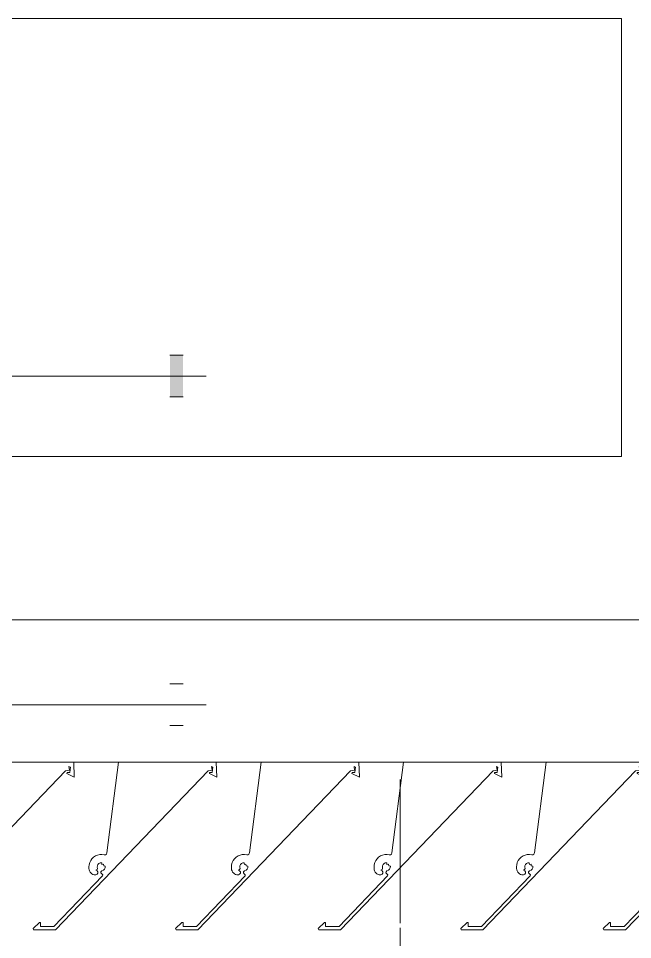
# Model space of a CAD drawing. Header units: millimetres. Extents: x -220592 to 404889, y -217665 to 38245.
# Drawn here: x 27915.4 to 28195.5, y -41548.2 to -41127.8 of the extents above; entities that cross this region are included whole.
import ezdxf

# ---------------------------------------------------------------- set-up
doc = ezdxf.new("R2010")
doc.units = ezdxf.units.MM
doc.linetypes.add('XKITLINE00', pattern=[0])
doc.linetypes.add('XKITLINE02', pattern=[4, 2, -2])
doc.layers.add('000 - 0_HIDE_OBJ_FRAMING_DEF_SUB_1', color=7, linetype='Continuous')
doc.layers.add('Part', color=7, linetype='Continuous', lineweight=0)

# ---------------------------------------------------------------- blocks, each defined once
blk = doc.blocks.new('*A13547')
at = {"layer": 'Part', "color": 7, "linetype": 'XKITLINE00', "lineweight": 0}
for p, q in [((-168.284201, 100.175799), (-168.337231, 99.761793)), ((-167.838531, 100.175791), (-168.284201, 100.175799)), ((-167.857322, 100.138896), (-167.860226, 100.155912)), ((-167.860226, 100.155912), (-167.853653, 100.153876)), ((-167.856793, 100.128893), (-167.853653, 100.153876)), ((-167.835909, 100.108106), (-167.838531, 100.175791)), ((-168.572111, 99.410877), (-167.875865, 100.135999)), ((-167.875865, 100.135999), (-167.857322, 100.138896)), ((-167.868984, 100.128764), (-167.869396, 100.123641)), ((-167.869396, 100.123641), (-167.835909, 100.108106)), ((-167.856793, 100.128893), (-167.868984, 100.128764)), ((-168.405231, 99.735496), (-168.411209, 99.727179)), ((-168.397844, 99.742592), (-168.405231, 99.735496)), ((-168.389294, 99.748232), (-168.397844, 99.742592)), ((-168.379864, 99.75223), (-168.389294, 99.748232)), ((-168.369865, 99.754453), (-168.379864, 99.75223)), ((-168.359629, 99.754828), (-168.369865, 99.754453)), ((-168.349495, 99.753342), (-168.359629, 99.754828)), ((-168.343972, 99.753581), (-168.349495, 99.753342)), ((-168.339421, 99.756718), (-168.343972, 99.753581)), ((-168.337231, 99.761793), (-168.339421, 99.756718)), ((-168.418205, 99.708016), (-168.41899, 99.697803)), ((-168.41899, 99.697803), (-168.418892, 99.691004)), ((-168.418892, 99.691004), (-168.418256, 99.685276)), ((-168.415582, 99.717917), (-168.418205, 99.708016)), ((-168.411209, 99.727179), (-168.415582, 99.717917)), ((-168.382353, 99.685585), (-168.379946, 99.690396)), ((-168.380851, 99.696314), (-168.380507, 99.702814)), ((-168.379946, 99.690396), (-168.380851, 99.696314)), ((-168.380507, 99.702814), (-168.377909, 99.708782)), ((-168.377909, 99.708782), (-168.373387, 99.713464)), ((-168.373387, 99.713464), (-168.367513, 99.716266)), ((-168.367513, 99.716266), (-168.361029, 99.716835)), ((-168.361029, 99.716835), (-168.359923, 99.709129)), ((-168.359923, 99.709129), (-168.352863, 99.710299)), ((-168.352863, 99.710299), (-168.351919, 99.703134)), ((-168.351919, 99.703134), (-168.344528, 99.700812)), ((-168.344951, 99.69414), (-168.347741, 99.688064)), ((-168.344528, 99.700812), (-168.344951, 99.69414)), ((-168.357075, 99.656928), (-168.578477, 99.425912)), ((-168.418256, 99.685276), (-168.416537, 99.679775)), ((-168.416537, 99.679775), (-168.413797, 99.674705)), ((-168.413797, 99.674705), (-168.410139, 99.670251)), ((-168.410139, 99.670251), (-168.405696, 99.66658)), ((-168.405696, 99.66658), (-168.400633, 99.663826)), ((-168.400633, 99.663826), (-168.395137, 99.662091)), ((-168.395137, 99.662091), (-168.387367, 99.661595)), ((-168.387367, 99.661595), (-168.381893, 99.664235)), ((-168.387334, 99.683555), (-168.382353, 99.685585)), ((-168.381862, 99.680613), (-168.387334, 99.683555)), ((-168.381893, 99.664235), (-168.378656, 99.669379)), ((-168.378644, 99.675456), (-168.381862, 99.680613)), ((-168.378656, 99.669379), (-168.378644, 99.675456)), ((-168.364258, 99.6761), (-168.364464, 99.670206)), ((-168.364464, 99.670206), (-168.36061, 99.665742)), ((-168.360101, 99.680283), (-168.364258, 99.6761)), ((-168.36061, 99.665742), (-168.355983, 99.662087)), ((-168.352527, 99.683397), (-168.360101, 99.680283)), ((-168.355983, 99.662087), (-168.357075, 99.656928)), ((-168.347741, 99.688064), (-168.352527, 99.683397)), ((-168.644842, 99.44476), (-168.67373, 99.416111)), ((-168.639921, 99.443675), (-168.644842, 99.44476)), ((-168.639824, 99.426255), (-168.639921, 99.443675)), ((-168.67373, 99.416111), (-168.671262, 99.41143)), ((-168.671262, 99.41143), (-168.572111, 99.410877)), ((-168.578477, 99.425912), (-168.639824, 99.426255))]:
    blk.add_line(p, q, dxfattribs=at)
blk = doc.blocks.new('*A13548')
at = {"layer": 'Part', "color": 7, "linetype": 'XKITLINE00', "lineweight": 0}
for p, q in [((-168.934201, 100.175799), (-168.987231, 99.761793)), ((-168.488531, 100.175791), (-168.934201, 100.175799)), ((-168.507322, 100.138896), (-168.510226, 100.155912)), ((-168.510226, 100.155912), (-168.503653, 100.153876)), ((-168.506793, 100.128893), (-168.503653, 100.153876)), ((-168.485909, 100.108106), (-168.488531, 100.175791)), ((-169.222111, 99.410877), (-168.525865, 100.135999)), ((-168.525865, 100.135999), (-168.507322, 100.138896)), ((-168.518984, 100.128764), (-168.519396, 100.123641)), ((-168.519396, 100.123641), (-168.485909, 100.108106)), ((-168.506793, 100.128893), (-168.518984, 100.128764)), ((-169.055231, 99.735496), (-169.061209, 99.727179)), ((-169.047844, 99.742592), (-169.055231, 99.735496)), ((-169.039294, 99.748232), (-169.047844, 99.742592)), ((-169.029864, 99.75223), (-169.039294, 99.748232)), ((-169.019865, 99.754453), (-169.029864, 99.75223)), ((-169.009629, 99.754828), (-169.019865, 99.754453)), ((-168.999495, 99.753342), (-169.009629, 99.754828)), ((-168.993972, 99.753581), (-168.999495, 99.753342)), ((-168.989421, 99.756718), (-168.993972, 99.753581)), ((-168.987231, 99.761793), (-168.989421, 99.756718)), ((-169.068205, 99.708016), (-169.06899, 99.697803)), ((-169.06899, 99.697803), (-169.068892, 99.691004)), ((-169.068892, 99.691004), (-169.068256, 99.685276)), ((-169.065582, 99.717917), (-169.068205, 99.708016)), ((-169.061209, 99.727179), (-169.065582, 99.717917)), ((-169.032353, 99.685585), (-169.029946, 99.690396)), ((-169.030851, 99.696314), (-169.030507, 99.702814)), ((-169.029946, 99.690396), (-169.030851, 99.696314)), ((-169.030507, 99.702814), (-169.027909, 99.708782)), ((-169.027909, 99.708782), (-169.023387, 99.713464)), ((-169.023387, 99.713464), (-169.017513, 99.716266)), ((-169.017513, 99.716266), (-169.011029, 99.716835)), ((-169.011029, 99.716835), (-169.009923, 99.709129)), ((-169.009923, 99.709129), (-169.002863, 99.710299)), ((-169.002863, 99.710299), (-169.001919, 99.703134)), ((-169.001919, 99.703134), (-168.994528, 99.700812)), ((-168.994951, 99.69414), (-168.997741, 99.688064)), ((-168.994528, 99.700812), (-168.994951, 99.69414)), ((-169.007075, 99.656928), (-169.228477, 99.425912)), ((-169.068256, 99.685276), (-169.066537, 99.679775)), ((-169.066537, 99.679775), (-169.063797, 99.674705)), ((-169.063797, 99.674705), (-169.060139, 99.670251)), ((-169.060139, 99.670251), (-169.055696, 99.66658)), ((-169.055696, 99.66658), (-169.050633, 99.663826)), ((-169.050633, 99.663826), (-169.045137, 99.662091)), ((-169.045137, 99.662091), (-169.037367, 99.661595)), ((-169.037367, 99.661595), (-169.031893, 99.664235)), ((-169.037334, 99.683555), (-169.032353, 99.685585)), ((-169.031862, 99.680613), (-169.037334, 99.683555)), ((-169.031893, 99.664235), (-169.028656, 99.669379)), ((-169.028644, 99.675456), (-169.031862, 99.680613)), ((-169.028656, 99.669379), (-169.028644, 99.675456)), ((-169.014258, 99.6761), (-169.014464, 99.670206)), ((-169.014464, 99.670206), (-169.01061, 99.665742)), ((-169.010101, 99.680283), (-169.014258, 99.6761)), ((-169.01061, 99.665742), (-169.005983, 99.662087)), ((-169.002527, 99.683397), (-169.010101, 99.680283)), ((-169.005983, 99.662087), (-169.007075, 99.656928)), ((-168.997741, 99.688064), (-169.002527, 99.683397)), ((-169.294842, 99.44476), (-169.32373, 99.416111)), ((-169.289921, 99.443675), (-169.294842, 99.44476)), ((-169.289824, 99.426255), (-169.289921, 99.443675)), ((-169.32373, 99.416111), (-169.321262, 99.41143)), ((-169.321262, 99.41143), (-169.222111, 99.410877)), ((-169.228477, 99.425912), (-169.289824, 99.426255))]:
    blk.add_line(p, q, dxfattribs=at)
blk = doc.blocks.new('*A13549')
at = {"layer": 'Part', "color": 7, "linetype": 'XKITLINE00', "lineweight": 0}
for p, q in [((-169.584201, 100.175799), (-169.637231, 99.761793)), ((-169.138531, 100.175791), (-169.584201, 100.175799)), ((-169.157322, 100.138896), (-169.160226, 100.155912)), ((-169.160226, 100.155912), (-169.153653, 100.153876)), ((-169.156793, 100.128893), (-169.153653, 100.153876)), ((-169.135909, 100.108106), (-169.138531, 100.175791)), ((-169.872111, 99.410877), (-169.175865, 100.135999)), ((-169.175865, 100.135999), (-169.157322, 100.138896)), ((-169.168984, 100.128764), (-169.169396, 100.123641)), ((-169.169396, 100.123641), (-169.135909, 100.108106)), ((-169.156793, 100.128893), (-169.168984, 100.128764)), ((-169.705231, 99.735496), (-169.711209, 99.727179)), ((-169.697844, 99.742592), (-169.705231, 99.735496)), ((-169.689294, 99.748232), (-169.697844, 99.742592)), ((-169.679864, 99.75223), (-169.689294, 99.748232)), ((-169.669865, 99.754453), (-169.679864, 99.75223)), ((-169.659629, 99.754828), (-169.669865, 99.754453)), ((-169.649495, 99.753342), (-169.659629, 99.754828)), ((-169.643972, 99.753581), (-169.649495, 99.753342)), ((-169.639421, 99.756718), (-169.643972, 99.753581)), ((-169.637231, 99.761793), (-169.639421, 99.756718)), ((-169.718205, 99.708016), (-169.71899, 99.697803)), ((-169.71899, 99.697803), (-169.718892, 99.691004)), ((-169.718892, 99.691004), (-169.718256, 99.685276)), ((-169.715582, 99.717917), (-169.718205, 99.708016)), ((-169.711209, 99.727179), (-169.715582, 99.717917)), ((-169.682353, 99.685585), (-169.679946, 99.690396)), ((-169.680851, 99.696314), (-169.680507, 99.702814)), ((-169.679946, 99.690396), (-169.680851, 99.696314)), ((-169.680507, 99.702814), (-169.677909, 99.708782)), ((-169.677909, 99.708782), (-169.673387, 99.713464)), ((-169.673387, 99.713464), (-169.667513, 99.716266)), ((-169.667513, 99.716266), (-169.661029, 99.716835)), ((-169.661029, 99.716835), (-169.659923, 99.709129)), ((-169.659923, 99.709129), (-169.652863, 99.710299)), ((-169.652863, 99.710299), (-169.651919, 99.703134)), ((-169.651919, 99.703134), (-169.644528, 99.700812)), ((-169.644951, 99.69414), (-169.647741, 99.688064)), ((-169.644528, 99.700812), (-169.644951, 99.69414)), ((-169.657075, 99.656928), (-169.878477, 99.425912)), ((-169.718256, 99.685276), (-169.716537, 99.679775)), ((-169.716537, 99.679775), (-169.713797, 99.674705)), ((-169.713797, 99.674705), (-169.710139, 99.670251)), ((-169.710139, 99.670251), (-169.705696, 99.66658)), ((-169.705696, 99.66658), (-169.700633, 99.663826)), ((-169.700633, 99.663826), (-169.695137, 99.662091)), ((-169.695137, 99.662091), (-169.687367, 99.661595)), ((-169.687367, 99.661595), (-169.681893, 99.664235)), ((-169.687334, 99.683555), (-169.682353, 99.685585)), ((-169.681862, 99.680613), (-169.687334, 99.683555)), ((-169.681893, 99.664235), (-169.678656, 99.669379)), ((-169.678644, 99.675456), (-169.681862, 99.680613)), ((-169.678656, 99.669379), (-169.678644, 99.675456)), ((-169.664258, 99.6761), (-169.664464, 99.670206)), ((-169.664464, 99.670206), (-169.66061, 99.665742)), ((-169.660101, 99.680283), (-169.664258, 99.6761)), ((-169.66061, 99.665742), (-169.655983, 99.662087)), ((-169.652527, 99.683397), (-169.660101, 99.680283)), ((-169.655983, 99.662087), (-169.657075, 99.656928)), ((-169.647741, 99.688064), (-169.652527, 99.683397)), ((-169.944842, 99.44476), (-169.97373, 99.416111)), ((-169.939921, 99.443675), (-169.944842, 99.44476)), ((-169.939824, 99.426255), (-169.939921, 99.443675)), ((-169.97373, 99.416111), (-169.971262, 99.41143)), ((-169.971262, 99.41143), (-169.872111, 99.410877)), ((-169.878477, 99.425912), (-169.939824, 99.426255))]:
    blk.add_line(p, q, dxfattribs=at)
blk = doc.blocks.new('*A13550')
at = {"layer": 'Part', "color": 7, "linetype": 'XKITLINE00', "lineweight": 0}
for p, q in [((-170.234201, 100.175799), (-170.287231, 99.761793)), ((-169.788531, 100.175791), (-170.234201, 100.175799)), ((-169.807322, 100.138896), (-169.810226, 100.155912)), ((-169.810226, 100.155912), (-169.803653, 100.153876)), ((-169.806793, 100.128893), (-169.803653, 100.153876)), ((-169.785909, 100.108106), (-169.788531, 100.175791)), ((-170.522111, 99.410877), (-169.825865, 100.135999)), ((-169.825865, 100.135999), (-169.807322, 100.138896)), ((-169.818984, 100.128764), (-169.819396, 100.123641)), ((-169.819396, 100.123641), (-169.785909, 100.108106)), ((-169.806793, 100.128893), (-169.818984, 100.128764)), ((-170.355231, 99.735496), (-170.361209, 99.727179)), ((-170.347844, 99.742592), (-170.355231, 99.735496)), ((-170.339294, 99.748232), (-170.347844, 99.742592)), ((-170.329864, 99.75223), (-170.339294, 99.748232)), ((-170.319865, 99.754453), (-170.329864, 99.75223)), ((-170.309629, 99.754828), (-170.319865, 99.754453)), ((-170.299495, 99.753342), (-170.309629, 99.754828)), ((-170.293972, 99.753581), (-170.299495, 99.753342)), ((-170.289421, 99.756718), (-170.293972, 99.753581)), ((-170.287231, 99.761793), (-170.289421, 99.756718)), ((-170.368205, 99.708016), (-170.36899, 99.697803)), ((-170.36899, 99.697803), (-170.368892, 99.691004)), ((-170.368892, 99.691004), (-170.368256, 99.685276)), ((-170.365582, 99.717917), (-170.368205, 99.708016)), ((-170.361209, 99.727179), (-170.365582, 99.717917)), ((-170.332353, 99.685585), (-170.329946, 99.690396)), ((-170.330851, 99.696314), (-170.330507, 99.702814)), ((-170.329946, 99.690396), (-170.330851, 99.696314)), ((-170.330507, 99.702814), (-170.327909, 99.708782)), ((-170.327909, 99.708782), (-170.323387, 99.713464)), ((-170.323387, 99.713464), (-170.317513, 99.716266)), ((-170.317513, 99.716266), (-170.311029, 99.716835)), ((-170.311029, 99.716835), (-170.309923, 99.709129)), ((-170.309923, 99.709129), (-170.302863, 99.710299)), ((-170.302863, 99.710299), (-170.301919, 99.703134)), ((-170.301919, 99.703134), (-170.294528, 99.700812)), ((-170.294951, 99.69414), (-170.297741, 99.688064)), ((-170.294528, 99.700812), (-170.294951, 99.69414)), ((-170.307075, 99.656928), (-170.528477, 99.425912)), ((-170.368256, 99.685276), (-170.366537, 99.679775)), ((-170.366537, 99.679775), (-170.363797, 99.674705)), ((-170.363797, 99.674705), (-170.360139, 99.670251)), ((-170.360139, 99.670251), (-170.355696, 99.66658)), ((-170.355696, 99.66658), (-170.350633, 99.663826)), ((-170.350633, 99.663826), (-170.345137, 99.662091)), ((-170.345137, 99.662091), (-170.337367, 99.661595)), ((-170.337367, 99.661595), (-170.331893, 99.664235)), ((-170.337334, 99.683555), (-170.332353, 99.685585)), ((-170.331862, 99.680613), (-170.337334, 99.683555)), ((-170.331893, 99.664235), (-170.328656, 99.669379)), ((-170.328644, 99.675456), (-170.331862, 99.680613)), ((-170.328656, 99.669379), (-170.328644, 99.675456)), ((-170.314258, 99.6761), (-170.314464, 99.670206)), ((-170.314464, 99.670206), (-170.31061, 99.665742)), ((-170.310101, 99.680283), (-170.314258, 99.6761)), ((-170.31061, 99.665742), (-170.305983, 99.662087)), ((-170.302527, 99.683397), (-170.310101, 99.680283)), ((-170.305983, 99.662087), (-170.307075, 99.656928)), ((-170.297741, 99.688064), (-170.302527, 99.683397)), ((-170.594842, 99.44476), (-170.62373, 99.416111)), ((-170.589921, 99.443675), (-170.594842, 99.44476)), ((-170.589824, 99.426255), (-170.589921, 99.443675)), ((-170.62373, 99.416111), (-170.621262, 99.41143)), ((-170.621262, 99.41143), (-170.522111, 99.410877)), ((-170.528477, 99.425912), (-170.589824, 99.426255))]:
    blk.add_line(p, q, dxfattribs=at)
blk = doc.blocks.new('*A13551')
at = {"layer": 'Part', "color": 7, "linetype": 'XKITLINE00', "lineweight": 0}
for p, q in [((-170.884201, 100.175799), (-170.937231, 99.761793)), ((-170.438531, 100.175791), (-170.884201, 100.175799)), ((-170.457322, 100.138896), (-170.460226, 100.155912)), ((-170.460226, 100.155912), (-170.453653, 100.153876)), ((-170.456793, 100.128893), (-170.453653, 100.153876)), ((-170.435909, 100.108106), (-170.438531, 100.175791)), ((-171.172111, 99.410877), (-170.475865, 100.135999)), ((-170.475865, 100.135999), (-170.457322, 100.138896)), ((-170.468984, 100.128764), (-170.469396, 100.123641)), ((-170.469396, 100.123641), (-170.435909, 100.108106)), ((-170.456793, 100.128893), (-170.468984, 100.128764)), ((-171.005231, 99.735496), (-171.011209, 99.727179)), ((-170.997844, 99.742592), (-171.005231, 99.735496)), ((-170.989294, 99.748232), (-170.997844, 99.742592)), ((-170.979864, 99.75223), (-170.989294, 99.748232)), ((-170.969865, 99.754453), (-170.979864, 99.75223)), ((-170.959629, 99.754828), (-170.969865, 99.754453)), ((-170.949495, 99.753342), (-170.959629, 99.754828)), ((-170.943972, 99.753581), (-170.949495, 99.753342)), ((-170.939421, 99.756718), (-170.943972, 99.753581)), ((-170.937231, 99.761793), (-170.939421, 99.756718)), ((-171.018205, 99.708016), (-171.01899, 99.697803)), ((-171.01899, 99.697803), (-171.018892, 99.691004)), ((-171.018892, 99.691004), (-171.018256, 99.685276)), ((-171.015582, 99.717917), (-171.018205, 99.708016)), ((-171.011209, 99.727179), (-171.015582, 99.717917)), ((-170.982353, 99.685585), (-170.979946, 99.690396)), ((-170.980851, 99.696314), (-170.980507, 99.702814)), ((-170.979946, 99.690396), (-170.980851, 99.696314)), ((-170.980507, 99.702814), (-170.977909, 99.708782)), ((-170.977909, 99.708782), (-170.973387, 99.713464)), ((-170.973387, 99.713464), (-170.967513, 99.716266)), ((-170.967513, 99.716266), (-170.961029, 99.716835)), ((-170.961029, 99.716835), (-170.959923, 99.709129)), ((-170.959923, 99.709129), (-170.952863, 99.710299)), ((-170.952863, 99.710299), (-170.951919, 99.703134)), ((-170.951919, 99.703134), (-170.944528, 99.700812)), ((-170.944951, 99.69414), (-170.947741, 99.688064)), ((-170.944528, 99.700812), (-170.944951, 99.69414)), ((-170.957075, 99.656928), (-171.178477, 99.425912)), ((-171.018256, 99.685276), (-171.016537, 99.679775)), ((-171.016537, 99.679775), (-171.013797, 99.674705)), ((-171.013797, 99.674705), (-171.010139, 99.670251)), ((-171.010139, 99.670251), (-171.005696, 99.66658)), ((-171.005696, 99.66658), (-171.000633, 99.663826)), ((-171.000633, 99.663826), (-170.995137, 99.662091)), ((-170.995137, 99.662091), (-170.987367, 99.661595)), ((-170.987367, 99.661595), (-170.981893, 99.664235)), ((-170.987334, 99.683555), (-170.982353, 99.685585)), ((-170.981862, 99.680613), (-170.987334, 99.683555)), ((-170.981893, 99.664235), (-170.978656, 99.669379)), ((-170.978644, 99.675456), (-170.981862, 99.680613)), ((-170.978656, 99.669379), (-170.978644, 99.675456)), ((-170.964258, 99.6761), (-170.964464, 99.670206)), ((-170.964464, 99.670206), (-170.96061, 99.665742)), ((-170.960101, 99.680283), (-170.964258, 99.6761)), ((-170.96061, 99.665742), (-170.955983, 99.662087)), ((-170.952527, 99.683397), (-170.960101, 99.680283)), ((-170.955983, 99.662087), (-170.957075, 99.656928)), ((-170.947741, 99.688064), (-170.952527, 99.683397)), ((-171.244842, 99.44476), (-171.27373, 99.416111)), ((-171.239921, 99.443675), (-171.244842, 99.44476)), ((-171.239824, 99.426255), (-171.239921, 99.443675)), ((-171.27373, 99.416111), (-171.271262, 99.41143)), ((-171.271262, 99.41143), (-171.172111, 99.410877)), ((-171.178477, 99.425912), (-171.239824, 99.426255))]:
    blk.add_line(p, q, dxfattribs=at)
blk = doc.blocks.new('*A13566')
at = {"layer": 'Part', "color": 7, "linetype": 'XKITLINE00', "lineweight": 0}
for p, q in [((-167.634201, 100.175799), (-167.687231, 99.761793)), ((-167.188531, 100.175791), (-167.634201, 100.175799)), ((-167.207322, 100.138896), (-167.210226, 100.155912)), ((-167.210226, 100.155912), (-167.203653, 100.153876)), ((-167.206793, 100.128893), (-167.203653, 100.153876)), ((-167.185909, 100.108106), (-167.188531, 100.175791)), ((-167.922111, 99.410877), (-167.225865, 100.135999)), ((-167.225865, 100.135999), (-167.207322, 100.138896)), ((-167.218984, 100.128764), (-167.219396, 100.123641)), ((-167.219396, 100.123641), (-167.185909, 100.108106)), ((-167.206793, 100.128893), (-167.218984, 100.128764)), ((-167.755231, 99.735496), (-167.761209, 99.727179)), ((-167.747844, 99.742592), (-167.755231, 99.735496)), ((-167.739294, 99.748232), (-167.747844, 99.742592)), ((-167.729864, 99.75223), (-167.739294, 99.748232)), ((-167.719865, 99.754453), (-167.729864, 99.75223)), ((-167.709629, 99.754828), (-167.719865, 99.754453)), ((-167.699495, 99.753342), (-167.709629, 99.754828)), ((-167.693972, 99.753581), (-167.699495, 99.753342)), ((-167.689421, 99.756718), (-167.693972, 99.753581)), ((-167.687231, 99.761793), (-167.689421, 99.756718)), ((-167.768205, 99.708016), (-167.76899, 99.697803)), ((-167.76899, 99.697803), (-167.768892, 99.691004)), ((-167.768892, 99.691004), (-167.768256, 99.685276)), ((-167.765582, 99.717917), (-167.768205, 99.708016)), ((-167.761209, 99.727179), (-167.765582, 99.717917)), ((-167.732353, 99.685585), (-167.729946, 99.690396)), ((-167.730851, 99.696314), (-167.730507, 99.702814)), ((-167.729946, 99.690396), (-167.730851, 99.696314)), ((-167.730507, 99.702814), (-167.727909, 99.708782)), ((-167.727909, 99.708782), (-167.723387, 99.713464)), ((-167.723387, 99.713464), (-167.717513, 99.716266)), ((-167.717513, 99.716266), (-167.711029, 99.716835)), ((-167.711029, 99.716835), (-167.709923, 99.709129)), ((-167.709923, 99.709129), (-167.702863, 99.710299)), ((-167.702863, 99.710299), (-167.701919, 99.703134)), ((-167.701919, 99.703134), (-167.694528, 99.700812)), ((-167.694951, 99.69414), (-167.697741, 99.688064)), ((-167.694528, 99.700812), (-167.694951, 99.69414)), ((-167.707075, 99.656928), (-167.928477, 99.425912)), ((-167.768256, 99.685276), (-167.766537, 99.679775)), ((-167.766537, 99.679775), (-167.763797, 99.674705)), ((-167.763797, 99.674705), (-167.760139, 99.670251)), ((-167.760139, 99.670251), (-167.755696, 99.66658)), ((-167.755696, 99.66658), (-167.750633, 99.663826)), ((-167.750633, 99.663826), (-167.745137, 99.662091)), ((-167.745137, 99.662091), (-167.737367, 99.661595)), ((-167.737367, 99.661595), (-167.731893, 99.664235)), ((-167.737334, 99.683555), (-167.732353, 99.685585)), ((-167.731862, 99.680613), (-167.737334, 99.683555)), ((-167.731893, 99.664235), (-167.728656, 99.669379)), ((-167.728644, 99.675456), (-167.731862, 99.680613)), ((-167.728656, 99.669379), (-167.728644, 99.675456)), ((-167.714258, 99.6761), (-167.714464, 99.670206)), ((-167.714464, 99.670206), (-167.71061, 99.665742)), ((-167.710101, 99.680283), (-167.714258, 99.6761)), ((-167.71061, 99.665742), (-167.705983, 99.662087)), ((-167.702527, 99.683397), (-167.710101, 99.680283)), ((-167.705983, 99.662087), (-167.707075, 99.656928)), ((-167.697741, 99.688064), (-167.702527, 99.683397)), ((-167.994842, 99.44476), (-168.02373, 99.416111)), ((-167.989921, 99.443675), (-167.994842, 99.44476)), ((-167.989824, 99.426255), (-167.989921, 99.443675)), ((-168.02373, 99.416111), (-168.021262, 99.41143)), ((-168.021262, 99.41143), (-167.922111, 99.410877)), ((-167.928477, 99.425912), (-167.989824, 99.426255))]:
    blk.add_line(p, q, dxfattribs=at)
blk = doc.blocks.new('*A13992')
at = {"layer": 'Part', "color": 7, "linetype": 'XKITLINE00', "lineweight": 0}
for p, q in [((-171.248605, 100.825601), (-161.638519, 100.825601)), ((-170.438523, 100.175601), (-170.234226, 100.175601)), ((-169.788523, 100.175601), (-169.584226, 100.175601)), ((-169.138523, 100.175601), (-168.934226, 100.175601)), ((-168.488523, 100.175601), (-168.284226, 100.175601))]:
    blk.add_line(p, q, dxfattribs=at)
blk = doc.blocks.new('*A13531')
at = {"layer": '000 - 0_HIDE_OBJ_FRAMING_DEF_SUB_1', "color": 7, "linetype": 'XKITLINE00', "lineweight": 0}
for p, q in [((-167.913334, 99.441714), (-167.913334, 100.096977)), ((-167.913334, 70.570805), (-167.913334, 99.420018))]:
    blk.add_line(p, q, dxfattribs=at)
blk = doc.blocks.new('*A14003')
at = {"layer": '000 - 0_HIDE_OBJ_FRAMING_DEF_SUB_1', "color": 7, "linetype": 'XKITLINE00', "lineweight": 0}
for p, q in [((-166.903349, 103.570832), (-170.903349, 103.570832)), ((-170.903349, 103.570832), (-170.903349, 101.570832)), ((-166.903349, 101.570832), (-166.903349, 103.570832)), ((-170.903349, 101.570832), (-166.903349, 101.570832))]:
    blk.add_line(p, q, dxfattribs=at)
blk = doc.blocks.new('*A14133')
at = {"layer": '000 - 0_HIDE_OBJ_FRAMING_DEF_SUB_1'}
for points in [[(-170.9034, 101.8435), (-171.1534, 101.8435), (-171.1534, 102.0335), (-170.9034, 102.0335)], [(-170.9034, 101.8435), (-171.1534, 101.8435), (-171.1534, 102.0335), (-170.9034, 102.0335)], [(-168.9034, 101.8435), (-168.9634, 101.8435), (-168.9634, 102.0335), (-168.9034, 102.0335)], [(-168.9034, 101.8435), (-168.9634, 101.8435), (-168.9634, 102.0335), (-168.9034, 102.0335)]]:
    blk.add_hatch(color=7, dxfattribs=at).paths.add_polyline_path(points, flags=17)
at = {"layer": '000 - 0_HIDE_OBJ_FRAMING_DEF_SUB_1', "color": 7, "linetype": 'XKITLINE00', "lineweight": 0}
for p, q in [((-170.9034, 102.0335), (-171.1534, 102.0335)), ((-170.9034, 102.0335), (-171.1534, 102.0335)), ((-168.9034, 102.0335), (-168.9634, 102.0335)), ((-168.9034, 102.0335), (-168.9634, 102.0335)), ((-168.7978, 101.9385), (-171.5034, 101.9385)), ((-168.7978, 101.9385), (-171.5034, 101.9385)), ((-170.9034, 101.8435), (-171.1534, 101.8435)), ((-170.9034, 101.8435), (-171.1534, 101.8435)), ((-168.9034, 101.8435), (-168.9634, 101.8435)), ((-168.9034, 101.8435), (-168.9634, 101.8435))]:
    blk.add_line(p, q, dxfattribs=at)
at = {"layer": '000 - 0_HIDE_OBJ_FRAMING_DEF_SUB_1', "color": 7, "linetype": 'XKITLINE02', "lineweight": 0}
for p, q in [((-170.9034, 100.5335), (-171.1534, 100.5335)), ((-170.9034, 100.5335), (-171.1534, 100.5335)), ((-168.9034, 100.5335), (-168.9634, 100.5335)), ((-168.9034, 100.5335), (-168.9634, 100.5335)), ((-168.7978, 100.4385), (-171.5034, 100.4385)), ((-168.7978, 100.4385), (-171.5034, 100.4385)), ((-170.9034, 100.3435), (-171.1534, 100.3435)), ((-170.9034, 100.3435), (-171.1534, 100.3435)), ((-168.9034, 100.3435), (-168.9634, 100.3435)), ((-168.9034, 100.3435), (-168.9634, 100.3435))]:
    blk.add_line(p, q, dxfattribs=at)
blk = doc.blocks.new('W-1-PP18-ST_20260402-011103_LOWER_PL')
at = {"layer": '000 - 0_HIDE_OBJ_FRAMING_DEF_SUB_1', "color": 7, "lineweight": 0, "xscale": 100, "yscale": 100, "zscale": 100}
for name in ['*A13531', '*A14003', '*A14133']:
    blk.add_blockref(name, (17759.3349, -35779.0805), dxfattribs=at)

msp = doc.modelspace()

# ---------------------------------------------------------------- block references
at = {"color": 7, "lineweight": 0, "xscale": 100, "yscale": 100, "zscale": 100}
for name in ['*A13992', '*A13551', '*A13550', '*A13549', '*A13548', '*A13547', '*A13566']:
    msp.add_blockref(name, (44984.4833, -51484.8507), dxfattribs=at)

# ---------------------------------------------------------------- next in the draw order: block references
at = {"layer": 'Defpoints', "color": 7}
msp.add_blockref('W-1-PP18-ST_20260402-011103_LOWER_PL', (27121.4984, -15705.7702), dxfattribs=at)

doc.saveas('drawing.dxf')
